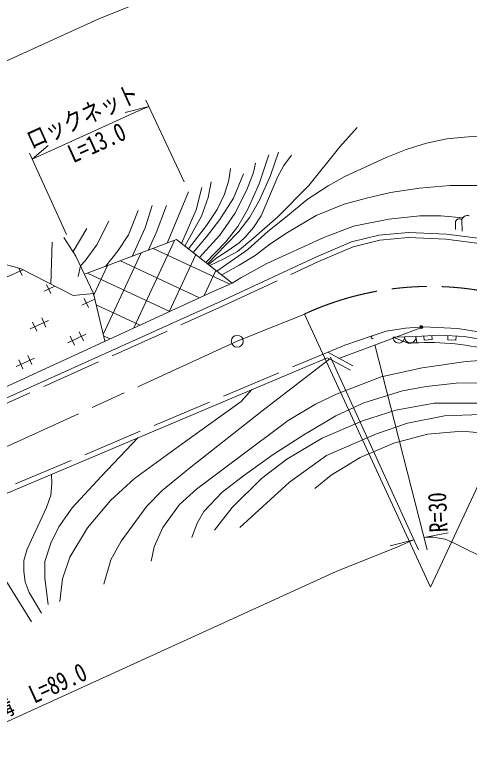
# Model space of a CAD drawing. Units: millimetres at full size, sheet at 1:1000; details may follow other scales. Extents: x 40000 to 680000, y 20000 to 380000.
# Drawn here: x 247440 to 292794, y 241985 to 315253 of the extents above; entities that cross this region are included whole.
import ezdxf
from ezdxf.enums import TextEntityAlignment as Align

# ---------------------------------------------------------------- set-up
doc = ezdxf.new("R2010")
doc.units = ezdxf.units.MM
doc.header["$LTSCALE"] = 1000
doc.linetypes.add('CHAIN', pattern=[18.5, 12, -1.5, 3.5, -1.5])
doc.linetypes.add('DASHED', pattern=[7.5, 6, -1.5])
for name, color, linetype, lineweight in [('M-BGD', 7, 'Continuous', 13), ('M-BMK', 2, 'CHAIN', 13), ('M-BMK-SRVR', 3, 'Continuous', 13), ('M-STR-HTXT', 7, 'Continuous', 13)]:
    doc.layers.add(name, color=color, linetype=linetype, lineweight=lineweight)
doc.styles.add('ＭＳ ゴシック', font='')
doc.styles.get('ＭＳ ゴシック').set_extended_font_data('MS Gothic')

msp = doc.modelspace()

# ---------------------------------------------------------------- hatches: boundary and pattern name
at = {"layer": 'M-BGD'}
msp.add_hatch(color=256, dxfattribs=at).paths.add_polyline_path([(287855, 284083, -1), (288155, 284104, -0.41421), (288016, 283944, -0.41421)])

# ---------------------------------------------------------------- linework, layer by layer
for p, q in [((264773, 297580), (262637, 292460)), ((291429, 294640), (291429, 293813)), ((292080, 293678), (292058, 294783)), ((254644, 293932), (253266, 291619)), ((251189, 292555), (251061, 288370)), ((263398, 292746), (259325, 284011)), ((263583, 292816), (269150, 288478)), ((261258, 291940), (268908, 288373)), ((260052, 291486), (256267, 283368)), ((265495, 291326), (262836, 285624)), ((254011, 290212), (253757, 289151)), ((256706, 290225), (255346, 287308)), ((257986, 290707), (265884, 287025)), ((248254, 289818), (246622, 289068)), ((248194, 289240), (247850, 289988)), ((254715, 289474), (262904, 285656)), ((267518, 289750), (266346, 287237)), ((251445, 288172), (250373, 287679)), ((251036, 287433), (250619, 288342)), ((255386, 287137), (255278, 287370)), ((255442, 286895), (254124, 286290)), ((254787, 286044), (254370, 286953)), ((255578, 286313), (259925, 284286)), ((250801, 284763), (248984, 283928)), ((249647, 283682), (249230, 284591)), ((250556, 284100), (250138, 285008)), ((254307, 282711), (253889, 283619)), ((288212, 284108), (279788, 280978)), ((254552, 283374), (252735, 282539)), ((253398, 282293), (252981, 283202)), ((256302, 283217), (256946, 282917)), ((285193, 283078), (287471, 283152)), ((285193, 283078), (286754, 282447)), ((287471, 283152), (287551, 282525)), ((288271, 283197), (288293, 282798)), ((288293, 282798), (289092, 282842)), ((289092, 282842), (289069, 283242)), ((290667, 283241), (290645, 282841)), ((290645, 282841), (291443, 282796)), ((291443, 282796), (291466, 283195)), ((286754, 282447), (287250, 282510)), ((278679, 281585), (281165, 280223)), ((249412, 281012), (247595, 280177)), ((248258, 279931), (247841, 280840)), ((249167, 280349), (248749, 281257)), ((278649, 281032), (280925, 279784)), ((242273, 265690), (249115, 254701))]:
    msp.add_line(p, q, dxfattribs=at)
for points in [[(281618, 303990), (279878, 302067), (276788, 298222), (273697, 295092), (271298, 292995), (269658, 291625), (268310, 290919), (266908, 290225)], [(267609, 289679), (270688, 291829), (272701, 293614), (274648, 295188), (276607, 296819), (278728, 298192), (280372, 299106), (284497, 301024), (286487, 301814), (288514, 302450), (290546, 302856), (292670, 303076), (295410, 303231), (297075, 303214), (299135, 302862), (302368, 301754), (307055, 299627), (311813, 296917), (320045, 292265), (326669, 288777), (328393, 288097), (330376, 287529), (332392, 287209), (334036, 287093)], [(272793, 301263), (271824, 298393), (270713, 295842), (269705, 294116), (268505, 292586), (266509, 290536)], [(273764, 301542), (272947, 299208), (271863, 296746), (270893, 295063), (269795, 293634), (268505, 292290), (266679, 290404)], [(275053, 301248), (274288, 300202), (273688, 299105), (272026, 295206), (271263, 294042), (270434, 293060), (269821, 292488), (268748, 291728), (267595, 291016), (266768, 290334)], [(271461, 300444), (271271, 299505), (270586, 297781), (269406, 295424), (267910, 293269), (265869, 291035)], [(268973, 299911), (268809, 298739), (268368, 297341), (267624, 295816), (266590, 294216), (264776, 291887)], [(270269, 299379), (269254, 296957), (267897, 294840), (266591, 293091), (265238, 291527)], [(267047, 298587), (266746, 297020), (266062, 295173), (264400, 292179)], [(268098, 289298), (269849, 290256), (271415, 291251), (272889, 292368), (274642, 293525), (277506, 295219), (280323, 296363), (282541, 296949), (284944, 297514), (287822, 297967), (290898, 298226), (293991, 298226), (297565, 297962), (301515, 297256), (305466, 295881), (309372, 294033), (315547, 290775), (321092, 288227), (324398, 286998)], [(266123, 298025), (265540, 295795), (264085, 292425)], [(261158, 296223), (260459, 294007), (259159, 291149)], [(262576, 296223), (261558, 293508), (260745, 291747)], [(259744, 295735), (258795, 293301), (257770, 291740), (256498, 290146)], [(256821, 294651), (255633, 292307), (254460, 290701), (254012, 290201)], [(269150, 288478), (269996, 288998), (272607, 290427), (278276, 293044), (281246, 294171), (284769, 294872), (287874, 295200), (289968, 295200), (292153, 295001)], [(236450, 272461), (267966, 286638), (277557, 291110), (281051, 292587), (283770, 293249), (286721, 293517), (290508, 293371), (293904, 292930), (297379, 292149), (303106, 290391), (306042, 289216), (310169, 287376), (325206, 279935), (327072, 279139), (329379, 278436), (332171, 277831), (335340, 277397)], [(252358, 293021), (253548, 291182), (255312, 287454)], [(263583, 292816), (254500, 289394), (254408, 289364)], [(243626, 276796), (241828, 281052), (243383, 281709), (244731, 288378), (245975, 290100), (246497, 290349), (248005, 289946), (253271, 287230), (255312, 287454), (256428, 282679)], [(219414, 266041), (219963, 266201), (235855, 273225), (267250, 287653), (269150, 288478)], [(283109, 283224), (284504, 283702), (286428, 283983), (288212, 284108), (291635, 283948), (294933, 283411), (298561, 282325), (305175, 279438), (312613, 275356), (319536, 271698), (324165, 269764), (327158, 268867), (331148, 268328), (335165, 268230), (336027, 268297)], [(276211, 280562), (280374, 282288), (283109, 283224)], [(287471, 283152), (289869, 283286), (292265, 283150), (294631, 282746), (295409, 282553)], [(194425, 255763), (195604, 255352), (196773, 254986), (199435, 254461), (202313, 254169), (204961, 254169), (208631, 254320), (212339, 254810), (215074, 255396), (219327, 256639), (223264, 257861), (228442, 259879), (233907, 262159), (276404, 280101), (278649, 281032)], [(278866, 280913), (272091, 275705), (264892, 270027), (262169, 267807), (260608, 266247), (258062, 262730), (257044, 260893), (256329, 258457)], [(301549, 281021), (296638, 280968), (292478, 280665), (288079, 280037), (283984, 279128), (279607, 277438), (277437, 276419), (274734, 274782), (269560, 270932), (265581, 267928), (263866, 266406), (262218, 264124), (261354, 262177), (261066, 260738)], [(311969, 275710), (300510, 278038), (297270, 278340), (294620, 278535), (291488, 278496), (288474, 278182), (286128, 277736), (282284, 276529), (279479, 275245), (276279, 273357), (273236, 271390), (270406, 269373), (268128, 267642), (266295, 265703), (265629, 264542), (265127, 263121)], [(271099, 277861), (270050, 276665), (264162, 272454), (259405, 269005), (257000, 266806), (254709, 264063), (252939, 261151), (252213, 258998), (251941, 256731)], [(330917, 268360), (330449, 267854), (329680, 267422), (328651, 267038), (327544, 266904), (326135, 266927), (324455, 267365), (321388, 268464), (315425, 270858), (307753, 273914), (304986, 274878), (301610, 275653), (298109, 276123), (294140, 276495), (289279, 276495), (285453, 275815), (282134, 274755), (278114, 273005), (274599, 270923), (272078, 268986), (269137, 266118), (267381, 263828)], [(346496, 270063), (346286, 269045), (345665, 267767), (344812, 266586), (343655, 265499), (342193, 264513), (340342, 263600), (338854, 263037), (337027, 262709), (335492, 262709), (333824, 262879), (330158, 263768), (315633, 268716), (310927, 270246), (300085, 274502), (297475, 274971), (293952, 275380), (290327, 275232), (286614, 274512), (283538, 273433), (278548, 271274), (274862, 268619), (269910, 264116)], [(354379, 272870), (353241, 270687), (351965, 268792), (350616, 267417), (348541, 265582), (345799, 263878), (343304, 262648), (341003, 261754), (338269, 260918), (335420, 260513), (332077, 260345), (328739, 260750), (324741, 261919), (320664, 263921), (311445, 268917), (303980, 271805), (300046, 272741), (294979, 273448), (292095, 273702), (288633, 273413), (285266, 272510), (281893, 271085), (279027, 269335), (277373, 267989)], [(259763, 273075), (256073, 269197), (253190, 266079), (251855, 264170), (251051, 262534), (250446, 260705), (250446, 259040), (250777, 256428)], [(251112, 269422), (251160, 268501), (251046, 267338), (250612, 266105), (248674, 261931), (248358, 260808), (248358, 259713), (248472, 258691), (248877, 257612), (250121, 255569)]]:
    msp.add_lwpolyline(points, dxfattribs=at)
at = {"layer": 'M-BGD', "linetype": 'DASHED'}
for points in [[(236653, 272004), (268175, 286184), (277760, 290653), (281208, 292111), (283853, 292754), (286734, 293017), (290466, 292872), (293816, 292437), (297251, 291665), (302940, 289919), (305848, 288755), (309957, 286923), (324997, 279481), (326900, 278669), (329253, 277952), (332084, 277338), (335306, 276897)], [(194554, 256248), (195762, 255827), (196896, 255471), (199509, 254956), (202338, 254669), (204951, 254669), (208588, 254819), (212254, 255303), (214951, 255881), (219183, 257118), (223099, 258333), (228254, 260342), (233714, 262620), (276211, 280562)]]:
    msp.add_lwpolyline(points, dxfattribs=at)
at = {"layer": 'M-BGD'}
msp.add_circle((288005, 284093), 150, dxfattribs=at)
for centre, radius, start, end in [((291786, 294524), 376, 43.63209, 161.91282), ((292597, 294679), 549, 69.01599, 169.09157), ((283157, 283083), 150, 108.90126, 288.90126), ((285763, 283067), 571, 178.92996, 4.81014), ((286903, 283105), 571, 178.92996, 4.81014), ((288735, 256858), 25694, 74.81324, 93.31143)]:
    msp.add_arc(centre, radius, start, end, dxfattribs=at)
at = {"layer": 'M-BMK'}
msp.add_lwpolyline([(226061, 262785), (269644, 282683), (276357, 285399)], dxfattribs=at)
msp.add_arc((288911, 258152), 30000, 64.90778, 114.73848, dxfattribs=at)
at = {"layer": 'M-BMK-SRVR'}
msp.add_circle((269644, 282683), 600, dxfattribs=at)
at = {"layer": 'M-STR-HTXT'}
for p, q in [((264364, 298571), (260527, 306741)), ((260834, 306088), (258452, 305493)), ((249200, 300840), (250771, 302215)), ((252621, 293346), (248924, 301444)), ((288590, 261890), (283380, 282312)), ((287727, 261883), (278948, 281112)), ((288280, 263103), (290689, 263576)), ((287274, 262875), (284894, 262275))]:
    msp.add_line(p, q, dxfattribs=at)
for points in [[(212138, 294939), (255826, 314849), (262543, 317566), (264206, 318287), (268537, 319953), (275387, 321838), (283528, 323064), (294084, 323225), (306622, 320975), (315229, 317655), (317291, 316630), (325615, 313361), (328483, 312429), (331016, 311956), (332779, 311887), (334476, 312028), (335717, 312365), (337472, 313116), (338857, 313963), (341121, 315781), (354629, 329140), (358287, 332645), (365906, 338237), (367326, 338968)], [(249200, 300840), (259776, 305659), (260834, 306088)], [(276357, 285399), (288911, 258152), (301633, 285321)], [(288280, 263103), (288475, 263133), (289195, 263144), (290380, 262931), (291031, 262680), (311518, 252500), (315746, 250725), (319758, 249420), (325576, 248108), (331214, 247452), (335971, 247352), (336680, 247392)], [(189159, 235985), (190345, 235623), (194792, 234563), (198917, 233870), (202705, 233470), (207432, 233284), (212145, 233441), (215699, 233787), (219198, 234322), (223017, 235132), (225821, 235882), (229222, 236976), (233984, 238868), (237583, 240598), (279527, 259713), (285731, 262223), (286922, 262739), (287274, 262875)]]:
    msp.add_lwpolyline(points, dxfattribs=at)

# ---------------------------------------------------------------- texts
at = {"layer": 'M-STR-HTXT', "style": 'ＭＳ ゴシック', "width": 0.8}
for s, p in [('ロックネット', (254815, 303775)), ('L=13.0', (256232, 301165)), ('側\u3000溝\u3000L=89.0', (248696, 245606))]:
    msp.add_text(s, height=1833, rotation=24.5, dxfattribs=at).set_placement(p, align=Align.BOTTOM_CENTER)
msp.add_text('R=30', height=1833, rotation=92.664, dxfattribs=at).set_placement((289732, 263626), align=Align.MIDDLE_LEFT)

doc.saveas('drawing.dxf')
